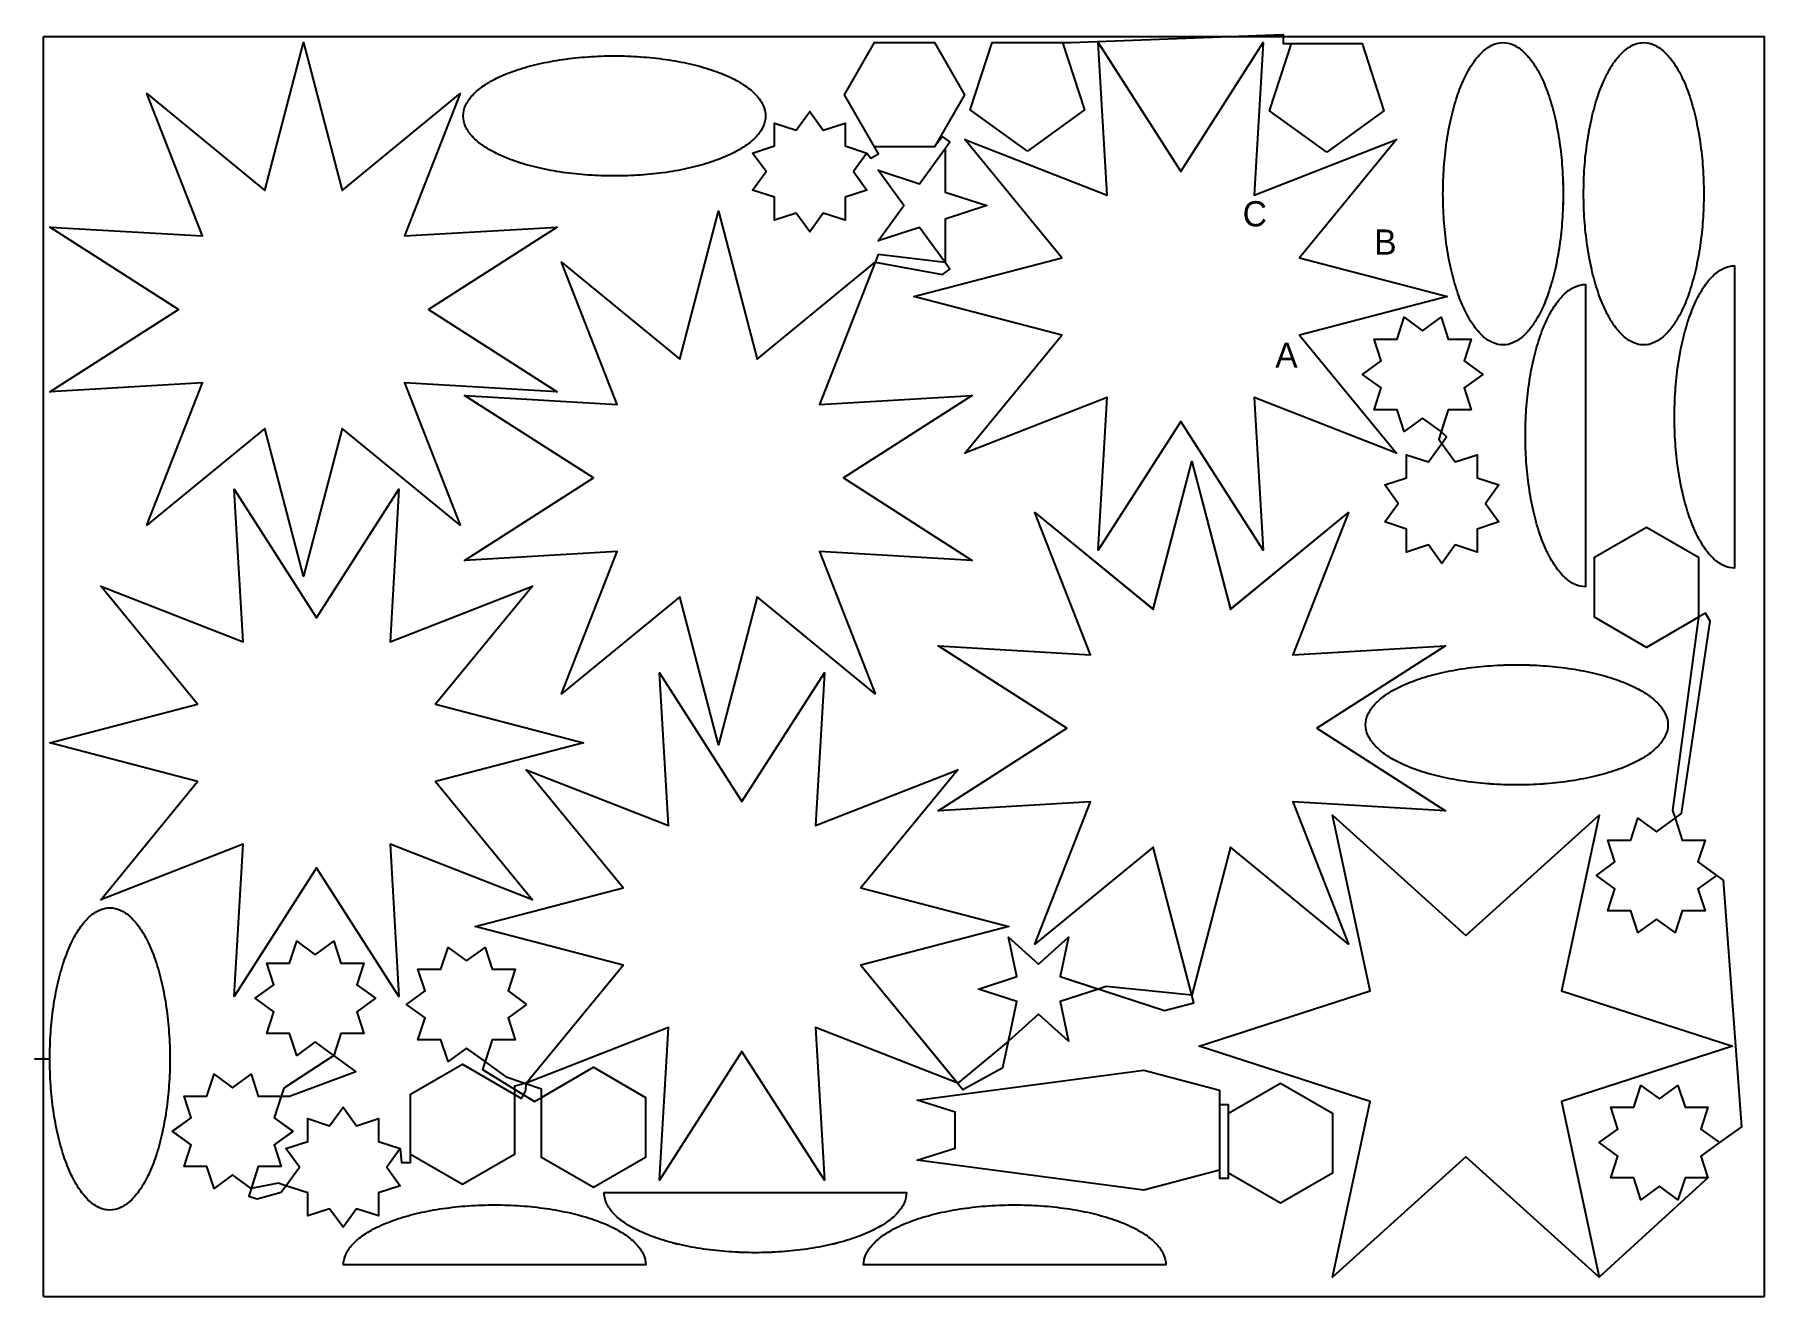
# Model space of a CAD drawing. Extents: x -15 to 2800, y 0 to 2053.
import ezdxf

# ---------------------------------------------------------------- set-up
doc = ezdxf.new("R2010")
doc.units = 0
doc.header["$LTSCALE"] = 41
doc.styles.get("Standard").update_dxf_attribs({"font": 'txt', "height": 1})

msp = doc.modelspace()

# ---------------------------------------------------------------- linework, layer by layer
at = {"layer": 'BORDER_D0_T132.1_RK1_A0_W0_EM1'}
for points in [[(835.71, 1471.76), (587.42, 1486.34), (678.01, 1254.71), (485.71, 1412.44), (422.85, 1171.8), (360, 1412.44), (167.7, 1254.71), (258.29, 1486.34), (10, 1471.76), (219.44, 1605.9), (10, 1740.04), (258.29, 1725.46), (167.7, 1957.09), (360, 1799.36), (422.85, 2040), (485.71, 1799.36), (678.01, 1957.09), (587.42, 1725.46), (835.71, 1740.04), (626.27, 1605.9), (835.71, 1471.76)], [(795.29, 645.43), (563.66, 736.03), (578.24, 487.74), (444.1, 697.18), (309.96, 487.74), (324.54, 736.03), (92.91, 645.43), (250.64, 837.73), (10, 900.59), (250.64, 963.45), (92.91, 1155.75), (324.54, 1065.16), (309.96, 1313.44), (444.1, 1104), (578.24, 1313.44), (563.66, 1065.16), (795.29, 1155.75), (637.56, 963.45), (878.2, 900.59), (637.56, 837.73), (795.29, 645.43)]]:
    msp.add_lwpolyline(points, close=True, dxfattribs=at)
for points in [[(1339.57, 1799.97), (1304.07, 1788.44), (1304.07, 1751.1), (1268.56, 1762.64), (1246.62, 1732.44), (1224.67, 1762.64), (1189.17, 1751.1), (1189.17, 1788.44), (1153.66, 1799.97), (1175.6, 1830.18), (1153.66, 1860.38), (1189.17, 1871.92), (1189.17, 1909.25), (1224.67, 1897.71), (1246.62, 1927.92), (1268.56, 1897.71), (1304.07, 1909.25), (1304.07, 1871.92), (1339.57, 1860.38), (1345.94, 1851.9), (1358.67, 1859.25), (1352.06, 1870.71), (1303.19, 1955.35), (1352.06, 2040), (1449.8, 2040), (1498.67, 1955.35), (1449.8, 1870.71)], [(2201.4, 1371.99), (1969.77, 1462.58), (1984.35, 1214.29), (1850.21, 1423.73), (1716.06, 1214.29), (1730.65, 1462.58), (1499.02, 1371.99), (1656.75, 1564.29), (1416.11, 1627.15), (1656.75, 1690), (1499.02, 1882.3), (1730.65, 1791.71), (1716.06, 2040), (1850.21, 1830.56), (1984.35, 2040), (1969.77, 1791.71), (2201.4, 1882.3), (2043.67, 1690), (2284.31, 1627.15)], [(1600.68, 1863.19), (1507.72, 1930.72), (1543.22, 2040), (1671.35, 2040), (2017.08, 2053.11), (2017.08, 2038.41), (2145.22, 2038.41), (2180.72, 1929.13), (2087.76, 1861.59)], [(1658.13, 2040), (1693.63, 1930.72), (1600.68, 1863.19)], [(2087.76, 1861.59), (1994.81, 1929.13), (2030.31, 2038.41)], [(1510.8, 1197.55), (1262.51, 1212.13), (1353.11, 980.5), (1160.81, 1138.23), (1097.95, 897.59), (1035.09, 1138.23), (842.79, 980.5), (933.39, 1212.13), (685.09, 1197.55), (894.54, 1331.69), (685.09, 1465.83), (933.39, 1451.25), (842.79, 1682.88), (1035.09, 1525.15), (1097.95, 1765.79), (1160.81, 1525.15), (1353.11, 1682.88), (1462.85, 1662.7), (1474.74, 1671.34), (1466.96, 1682.04), (1425.22, 1739.49), (1357.69, 1717.55), (1399.43, 1775), (1357.69, 1832.45), (1425.22, 1810.51), (1466.96, 1867.96), (1474.74, 1878.66), (1462.85, 1887.3), (1449.8, 1870.71), (1352.06, 1870.71)], [(1466.96, 1867.96), (1466.96, 1796.94), (1534.5, 1775), (1466.96, 1753.06), (1466.96, 1682.04), (1357.93, 1695.2), (1353.11, 1682.88), (1262.51, 1451.25), (1510.8, 1465.83), (1301.36, 1331.69), (1510.8, 1197.55)], [(1339.57, 1860.38), (1317.63, 1830.18), (1339.57, 1799.97)], [(2284.31, 1627.15), (2043.67, 1564.29), (2201.4, 1371.99)], [(2368.07, 1320.49), (2346.13, 1290.29), (2368.07, 1260.09), (2332.57, 1248.55), (2332.57, 1211.22), (2297.06, 1222.75), (2275.12, 1192.55), (2253.18, 1222.75), (2217.67, 1211.22), (2217.67, 1248.55), (2182.16, 1260.09), (2204.11, 1290.29), (2182.16, 1320.49), (2217.67, 1332.03), (2217.67, 1369.36), (2253.18, 1357.83), (2275.12, 1388.03), (2282.9, 1398.73), (2274.13, 1407.18), (2243.93, 1429.12), (2213.73, 1407.18), (2202.19, 1442.68), (2164.86, 1442.68), (2176.39, 1478.19), (2146.19, 1500.13), (2176.39, 1522.08), (2164.86, 1557.58), (2202.19, 1557.58), (2213.73, 1593.09)], [(2213.73, 1593.09), (2243.93, 1571.14), (2274.13, 1593.09), (2285.67, 1557.58), (2323, 1557.58), (2311.47, 1522.08), (2341.67, 1500.13), (2311.47, 1478.19), (2323, 1442.68), (2285.67, 1442.68), (2270.04, 1394.59), (2275.12, 1388.03), (2297.06, 1357.83), (2332.57, 1369.36), (2332.57, 1332.03), (2368.07, 1320.49)], [(521.11, 542.45), (509.58, 506.94), (539.78, 485), (509.58, 463.06), (521.11, 427.55), (483.78, 427.55), (472.24, 392.04), (390.69, 338.62), (386.6, 326.04), (375.07, 290.53), (405.27, 268.58), (375.07, 246.64), (386.6, 211.13), (349.27, 211.13), (333.65, 163.05), (347.63, 158.5), (386.56, 169.36), (394.33, 180.06), (416.28, 210.26), (394.33, 240.47), (429.84, 252), (429.84, 289.34), (465.34, 277.8), (487.29, 308), (509.23, 277.8), (544.74, 289.34), (544.74, 252), (580.24, 240.47), (582.05, 217.9), (596.75, 217.9), (596.75, 328.87), (681.4, 377.74), (777.5, 322.26), (784.85, 334.99), (785.05, 346.74), (942.79, 539.04), (702.15, 601.9), (942.79, 664.76), (785.05, 857.06), (1016.68, 766.47), (1002.1, 1014.76), (1136.24, 805.32), (1270.39, 1014.76), (1255.81, 766.47), (1487.44, 857.06), (1329.7, 664.76), (1570.34, 601.9), (1329.7, 539.04), (1495.83, 336.52), (1560.67, 372.23), (1569.89, 415.36), (1583.66, 479.73), (1521.02, 500), (1583.66, 520.27), (1569.89, 584.65), (1618.76, 540.53), (1667.63, 584.65), (1653.86, 520.27), (1824.11, 465.18), (1871.59, 477.59), (1868.25, 490.39), (1805.39, 731.03), (1613.09, 573.29), (1703.68, 804.92), (1455.39, 790.34), (1664.83, 924.49), (1455.39, 1058.63), (1703.68, 1044.05), (1613.09, 1275.68), (1805.39, 1117.94), (1868.25, 1358.59), (1931.1, 1117.94), (2123.4, 1275.68), (2032.81, 1044.05), (2281.1, 1058.63), (2071.66, 924.49), (2281.1, 790.34)], [(2608.15, 1251.54), (2692.8, 1202.67), (2692.8, 1104.93), (2650.48, 790.54), (2654.57, 777.96), (2666.11, 742.45), (2703.44, 742.45), (2691.91, 706.94), (2732.81, 677.22), (2762.48, 276.16), (2726.8, 250.24), (2696.6, 228.29), (2708.14, 192.79), (2531.25, 31.07), (2314.2, 226.99), (2097.15, 31.07), (2158.3, 317), (1880.1, 407.01), (2158.3, 497.02), (2097.15, 782.95), (2314.2, 587.03), (2531.25, 782.95), (2470.09, 497.02), (2748.3, 407.01), (2470.09, 317), (2531.25, 31.07)], [(2722.11, 685), (2691.91, 663.06), (2703.44, 627.55), (2666.11, 627.55), (2654.57, 592.04), (2624.37, 613.99), (2594.17, 592.04), (2582.63, 627.55), (2545.29, 627.55), (2556.83, 663.06), (2526.63, 685), (2556.83, 706.94), (2545.29, 742.45), (2582.63, 742.45), (2594.17, 777.96), (2624.37, 756.01), (2654.57, 777.96), (2665.27, 785.73), (2711.6, 1098.82), (2704.26, 1111.55), (2692.8, 1104.93), (2608.15, 1056.06), (2523.51, 1104.93), (2523.51, 1202.67), (2608.15, 1251.54)], [(2281.1, 790.34), (2032.81, 804.92), (2123.4, 573.29), (1931.1, 731.03), (1868.25, 490.39), (1729.09, 504.07), (1716.5, 500), (1653.86, 479.73), (1667.63, 415.36), (1618.76, 459.47), (1569.89, 415.36), (1487.44, 346.74), (1255.81, 437.34), (1270.39, 189.05), (1136.24, 398.49), (1002.1, 189.05), (1016.68, 437.34), (785.05, 346.74), (766.04, 342.1), (766.04, 231.13), (681.4, 182.26), (596.75, 231.13)], [(580.24, 240.47), (558.3, 210.26), (580.24, 180.06), (544.74, 168.52), (544.74, 131.19), (509.23, 142.73), (487.29, 112.52), (465.34, 142.73), (429.84, 131.19), (429.84, 168.52), (394.33, 180.06), (381.75, 184.15), (337.73, 175.63), (307.53, 197.57), (277.33, 175.63), (265.79, 211.13), (228.46, 211.13), (239.99, 246.64), (209.79, 268.58), (239.99, 290.53), (228.46, 326.04), (265.79, 326.04), (277.33, 361.54), (307.53, 339.6), (337.73, 361.54), (349.27, 326.04), (399.83, 326.04), (507.92, 366.12), (472.24, 392.04), (442.04, 413.99), (411.83, 392.04), (400.3, 427.55), (362.96, 427.55), (374.5, 463.06), (344.3, 485), (374.5, 506.94), (362.96, 542.45), (400.3, 542.45), (411.83, 577.96), (442.04, 556.01), (472.24, 577.96), (483.78, 542.45), (521.11, 542.45)], [(979.6, 226.13), (894.95, 177.26), (810.31, 226.13), (810.31, 337.1), (754.1, 356.12), (718.43, 382.04), (688.22, 403.99), (658.02, 382.04), (646.48, 417.55), (609.15, 417.55), (620.69, 453.06), (590.48, 475), (620.69, 496.94), (609.15, 532.45), (646.48, 532.45), (658.02, 567.96), (688.22, 546.01), (718.43, 567.96), (729.96, 532.45), (767.3, 532.45), (755.76, 496.94), (785.96, 475)], [(785.96, 475), (755.76, 453.06), (767.3, 417.55), (729.96, 417.55), (718.43, 382.04), (714.34, 369.46), (798.85, 317.26), (810.31, 323.87), (894.95, 372.74), (979.6, 323.87), (979.6, 226.13)], [(1421.56, 221.76), (1483.04, 241.3), (1483.04, 299.95), (1421.56, 319.5), (1790.47, 368.37), (1913.44, 335.79), (1913.44, 192.24), (1928.14, 192.24), (1928.19, 298.22), (2012.84, 347.09), (2097.48, 298.22), (2097.48, 200.48)], [(2708.14, 192.79), (2670.8, 192.79), (2659.27, 157.28), (2629.06, 179.23), (2598.86, 157.28), (2587.32, 192.79), (2549.99, 192.79), (2561.53, 228.29), (2531.32, 250.24), (2561.53, 272.18), (2549.99, 307.69), (2587.32, 307.69), (2598.86, 343.19), (2629.06, 321.25), (2659.27, 343.19), (2670.8, 307.69), (2708.14, 307.69), (2696.6, 272.18), (2726.8, 250.24)], [(2097.48, 200.48), (2012.84, 151.61), (1928.19, 200.48), (1928.19, 311.45), (1913.49, 311.45), (1913.44, 205.47), (1790.47, 172.89), (1421.56, 221.76)]]:
    msp.add_lwpolyline(points, dxfattribs=at)
for points in [[(2408.18, 1562.95, -0.081333), (2391.73, 1551.86, -0.10658), (2374.75, 1548.12, -0.106578), (2357.78, 1551.86, -0.081333), (2341.33, 1562.95, -0.056346), (2325.89, 1581.07, -0.039879), (2311.93, 1605.66, -0.02994), (2299.88, 1635.97, -0.023968), (2290.11, 1671.09, -0.020393), (2282.91, 1709.94, -0.01836), (2278.5, 1751.35, -0.017435), (2277.01, 1794.06, -0.017435), (2278.5, 1836.77, -0.01836), (2282.91, 1878.18, -0.020393), (2290.11, 1917.03, -0.023968), (2299.88, 1952.15, -0.02994), (2311.93, 1982.46, -0.039878), (2325.89, 2007.05, -0.056346), (2341.33, 2025.17, -0.081333), (2357.78, 2036.26, -0.106579), (2374.75, 2040, -0.10658), (2391.73, 2036.26, -0.081333), (2408.18, 2025.17, -0.056346), (2423.63, 2007.05, -0.039878), (2437.58, 1982.46, -0.02994), (2449.63, 1952.15, -0.023968), (2459.4, 1917.03, -0.020393), (2466.6, 1878.18, -0.01836), (2471.01, 1836.77, -0.017435), (2472.5, 1794.06, -0.017435), (2471.01, 1751.35, -0.01836), (2466.6, 1709.94, -0.020393), (2459.4, 1671.09, -0.023968), (2449.63, 1635.97, -0.029939), (2437.58, 1605.66, -0.039879), (2423.63, 1581.07, -0.056346), (2408.18, 1562.95)], [(2505.83, 1794.06, -0.017435), (2507.32, 1836.77, -0.01836), (2511.73, 1878.18, -0.020393), (2518.93, 1917.03, -0.023968), (2528.7, 1952.15, -0.02994), (2540.75, 1982.46, -0.039878), (2554.7, 2007.05, -0.056347), (2570.14, 2025.17, -0.081333), (2586.6, 2036.26, -0.106579), (2603.57, 2040, -0.106579), (2620.54, 2036.26, -0.081333), (2637, 2025.17, -0.056346), (2652.44, 2007.05, -0.039878), (2666.4, 1982.46, -0.02994), (2678.45, 1952.15, -0.023968), (2688.22, 1917.03, -0.020393), (2695.42, 1878.18, -0.01836), (2699.83, 1836.77, -0.017435), (2701.31, 1794.06, -0.017435), (2699.83, 1751.35, -0.01836), (2695.42, 1709.94, -0.020393), (2688.22, 1671.09, -0.023968), (2678.45, 1635.97, -0.02994), (2666.4, 1605.66, -0.039879), (2652.44, 1581.07, -0.056346), (2637, 1562.95, -0.081333), (2620.54, 1551.86, -0.106578), (2603.57, 1548.12, -0.106578), (2586.6, 1551.86, -0.081333), (2570.14, 1562.95, -0.056347), (2554.7, 1581.07, -0.039878), (2540.75, 1605.66, -0.02994), (2528.7, 1635.97, -0.023968), (2518.93, 1671.09, -0.020393), (2511.73, 1709.94, -0.01836), (2507.32, 1751.35, -0.017435), (2505.83, 1794.06)], [(1174.62, 1920.78, -0.10658), (1170.89, 1903.81, -0.081332), (1159.79, 1887.35, -0.056346), (1141.67, 1871.91, -0.039878), (1117.08, 1857.95, -0.02994), (1086.77, 1845.91, -0.023968), (1051.65, 1836.14, -0.020393), (1012.8, 1828.94, -0.01836), (971.39, 1824.53, -0.017435), (928.68, 1823.04, -0.017435), (885.98, 1824.53, -0.01836), (844.57, 1828.94, -0.020393), (805.71, 1836.14, -0.023968), (770.6, 1845.91, -0.02994), (740.28, 1857.95, -0.039878), (715.69, 1871.91, -0.056346), (697.58, 1887.35, -0.081333), (686.48, 1903.81, -0.10658), (682.74, 1920.78, -0.10658), (686.48, 1937.75, -0.081333), (697.58, 1954.21, -0.056346), (715.69, 1969.65, -0.039878), (740.28, 1983.61, -0.02994), (770.6, 1995.65, -0.023968), (805.71, 2005.43, -0.020393), (844.57, 2012.63, -0.01836), (885.98, 2017.04, -0.017435), (928.68, 2018.52, -0.017435), (971.39, 2017.04, -0.01836), (1012.8, 2012.63, -0.020393), (1051.65, 2005.43, -0.023968), (1086.77, 1995.65, -0.02994), (1117.08, 1983.61, -0.039878), (1141.67, 1969.65, -0.056347), (1159.79, 1954.21, -0.081332), (1170.89, 1937.75, -0.10658), (1174.62, 1920.78)], [(2676.53, 1589.01, -0.02994), (2688.57, 1619.33, -0.039878), (2702.53, 1643.92, -0.056346), (2717.97, 1662.04, -0.081333), (2734.43, 1673.13, -0.106579), (2751.4, 1676.87), (2751.4, 1184.99, -0.106579), (2734.43, 1188.72, -0.081333), (2717.97, 1199.82, -0.056346), (2702.53, 1217.94, -0.039878), (2688.57, 1242.53, -0.02994), (2676.53, 1272.84, -0.023968), (2666.75, 1307.96, -0.020393), (2659.55, 1346.81, -0.01836), (2655.14, 1388.22, -0.017435), (2653.66, 1430.93, -0.017435), (2655.14, 1473.63, -0.01836), (2659.55, 1515.04, -0.020393), (2666.75, 1553.9, -0.023968), (2676.53, 1589.01)], [(2508.81, 1154.74, -0.10658), (2491.84, 1158.47, -0.081333), (2475.38, 1169.57, -0.056346), (2459.94, 1187.69, -0.039878), (2445.98, 1212.28, -0.02994), (2433.94, 1242.59, -0.023968), (2424.16, 1277.71, -0.020393), (2416.96, 1316.56, -0.01836), (2412.55, 1357.97, -0.017435), (2411.07, 1400.68, -0.017435), (2412.55, 1443.39, -0.01836), (2416.96, 1484.79, -0.020393), (2424.16, 1523.65, -0.023968), (2433.94, 1558.77, -0.02994), (2445.98, 1589.08, -0.039878), (2459.94, 1613.67, -0.056346), (2475.38, 1631.79, -0.081333), (2491.84, 1642.88, -0.10658), (2508.81, 1646.62), (2508.81, 1154.74)], [(2166, 896.57, -0.081333), (2154.9, 913.03, -0.106579), (2151.17, 930, -0.106579), (2154.9, 946.97, -0.081333), (2166, 963.43, -0.056346), (2184.11, 978.87, -0.039879), (2208.7, 992.83, -0.02994), (2239.02, 1004.87, -0.023968), (2274.14, 1014.65, -0.020393), (2312.99, 1021.85, -0.01836), (2354.4, 1026.26, -0.017435), (2397.1, 1027.74, -0.017435), (2439.81, 1026.26, -0.01836), (2481.22, 1021.85, -0.020393), (2520.07, 1014.65, -0.023968), (2555.19, 1004.87, -0.02994), (2585.51, 992.83, -0.039878), (2610.09, 978.87, -0.056346), (2628.21, 963.43, -0.081333), (2639.31, 946.97, -0.106579), (2643.04, 930, -0.106579), (2639.31, 913.03, -0.081333), (2628.21, 896.57, -0.056346), (2610.09, 881.13, -0.039878), (2585.51, 867.17, -0.02994), (2555.19, 855.13, -0.023968), (2520.07, 845.35, -0.020393), (2481.22, 838.15, -0.01836), (2439.81, 833.74, -0.017435), (2397.1, 832.26, -0.017435), (2354.4, 833.74, -0.01836), (2312.99, 838.15, -0.020393), (2274.14, 845.35, -0.023968), (2239.02, 855.13, -0.02994), (2208.7, 867.17, -0.039879), (2184.11, 881.13, -0.056346), (2166, 896.57)], [(776.48, 147.38, -0.01836), (817.89, 142.98, -0.020393), (856.75, 135.77, -0.023968), (891.86, 126, -0.02994), (922.18, 113.96, -0.039878), (946.77, 100, -0.056346), (964.88, 84.56, -0.081333), (975.98, 68.1, -0.106579), (979.72, 51.13), (487.84, 51.13, -0.106579), (491.57, 68.1, -0.081333), (502.67, 84.56, -0.056346), (520.79, 100, -0.039878), (545.38, 113.96, -0.02994), (575.69, 126, -0.023968), (610.81, 135.77, -0.020393), (649.66, 142.98, -0.01836), (691.07, 147.38, -0.017435), (733.78, 148.87, -0.017435), (776.48, 147.38)], [(999.86, 94, -0.02994), (969.55, 106.04, -0.039878), (944.96, 120, -0.056346), (926.84, 135.44, -0.081333), (915.75, 151.9, -0.106579), (912.01, 168.87), (1403.89, 168.87, -0.106579), (1400.16, 151.9, -0.081333), (1389.06, 135.44, -0.056346), (1370.94, 120, -0.039878), (1346.35, 106.04, -0.02994), (1316.04, 94, -0.023968), (1280.92, 84.22, -0.020393), (1242.07, 77.02, -0.01836), (1200.66, 72.61, -0.017435), (1157.95, 71.13, -0.017435), (1115.24, 72.61, -0.01836), (1073.84, 77.02, -0.020393), (1034.98, 84.22, -0.023968), (999.86, 94)], [(1793.21, 100, -0.056346), (1811.32, 84.56, -0.081333), (1822.42, 68.1, -0.106579), (1826.16, 51.13), (1334.28, 51.13, -0.106579), (1338.01, 68.1, -0.081333), (1349.11, 84.56, -0.056347), (1367.23, 100, -0.039878), (1391.82, 113.96, -0.02994), (1422.13, 126, -0.023968), (1457.25, 135.77, -0.020393), (1496.1, 142.98, -0.01836), (1537.51, 147.38, -0.017435), (1580.22, 148.87, -0.017435), (1622.92, 147.38, -0.01836), (1664.33, 142.98, -0.020393), (1703.19, 135.77, -0.023968), (1738.3, 126, -0.02994), (1768.62, 113.96, -0.039878), (1793.21, 100)]]:
    msp.add_lwpolyline(points, format="xyb", close=True, dxfattribs=at)
msp.add_lwpolyline([(-14.7, 386.42), (10, 386.42, -0.017435), (11.48, 429.12, -0.01836), (15.89, 470.53, -0.020393), (23.09, 509.39, -0.023968), (32.87, 544.5, -0.02994), (44.91, 574.82, -0.039878), (58.87, 599.41, -0.056347), (74.31, 617.53, -0.081333), (90.77, 628.62, -0.106579), (107.74, 632.36, -0.106579), (124.71, 628.62, -0.081333), (141.17, 617.53, -0.056347), (156.61, 599.41, -0.039878), (170.57, 574.82, -0.02994), (182.61, 544.5, -0.023968), (192.38, 509.39, -0.020393), (199.59, 470.53, -0.01836), (203.99, 429.12, -0.017435), (205.48, 386.42, -0.017435), (203.99, 343.71, -0.01836), (199.59, 302.3, -0.020393), (192.38, 263.45, -0.023968), (182.61, 228.33, -0.02994), (170.57, 198.02, -0.039878), (156.61, 173.43, -0.056346), (141.17, 155.31, -0.081333), (124.71, 144.21, -0.106579), (107.74, 140.48, -0.106579), (90.77, 144.21, -0.081333), (74.31, 155.31, -0.056346), (58.87, 173.43, -0.039878), (44.91, 198.02, -0.02994), (32.87, 228.33, -0.023968), (23.09, 263.45, -0.020393), (15.89, 302.3, -0.01836), (11.48, 343.71, -0.017435), (10, 386.42)], format="xyb", dxfattribs=at)
at = {"layer": 'BORDER_D0_T132_RK1_A0_W0_EM1_RI1_ID0002'}
for points in [[(422.85, 1171.8), (359.99, 1412.44), (167.69, 1254.71), (258.28, 1486.34), (9.99, 1471.76), (219.43, 1605.9), (9.99, 1740.03), (258.28, 1725.46), (167.69, 1957.09), (359.99, 1799.36), (422.85, 2040), (485.7, 1799.36), (678.01, 1957.09), (587.41, 1725.46), (835.71, 1740.03), (626.27, 1605.9), (835.71, 1471.76), (587.41, 1486.34), (678.01, 1254.71), (485.7, 1412.44), (422.85, 1171.8)], [(2284.31, 1627.14), (2043.67, 1564.29), (2201.4, 1371.99), (1969.77, 1462.58), (1984.35, 1214.29), (1850.21, 1423.73), (1716.07, 1214.29), (1730.65, 1462.58), (1499.02, 1371.99), (1656.75, 1564.29), (1416.11, 1627.14), (1656.75, 1690), (1499.02, 1882.3), (1730.65, 1791.71), (1716.07, 2040), (1850.21, 1830.56), (1984.35, 2040), (1969.77, 1791.71), (2201.4, 1882.3), (2043.67, 1690), (2284.31, 1627.14)], [(1097.95, 897.59), (1035.09, 1138.23), (842.79, 980.5), (933.38, 1212.13), (685.09, 1197.55), (894.53, 1331.69), (685.09, 1465.82), (933.38, 1451.25), (842.79, 1682.88), (1035.09, 1525.15), (1097.95, 1765.79), (1160.8, 1525.15), (1353.11, 1682.88), (1262.51, 1451.25), (1510.81, 1465.82), (1301.37, 1331.69), (1510.81, 1197.55), (1262.51, 1212.13), (1353.11, 980.5), (1160.8, 1138.23), (1097.95, 897.59)], [(1868.26, 1358.59), (1931.11, 1117.95), (2123.41, 1275.67), (2032.82, 1044.04), (2281.11, 1058.62), (2071.67, 924.49), (2281.11, 790.34), (2032.82, 804.93), (2123.41, 573.3), (1931.11, 731.03), (1868.26, 490.39), (1805.4, 731.03), (1613.1, 573.3), (1703.69, 804.93), (1455.39, 790.34), (1664.83, 924.49), (1455.39, 1058.62), (1703.69, 1044.04), (1613.1, 1275.67), (1805.4, 1117.95), (1868.26, 1358.59)], [(878.2, 900.59), (637.56, 837.74), (795.29, 645.44), (563.66, 736.03), (578.24, 487.74), (444.1, 697.18), (309.96, 487.74), (324.54, 736.03), (92.91, 645.44), (250.64, 837.74), (10, 900.59), (250.64, 963.45), (92.91, 1155.75), (324.54, 1065.16), (309.96, 1313.45), (444.1, 1104.01), (578.24, 1313.45), (563.66, 1065.16), (795.29, 1155.75), (637.56, 963.45), (878.2, 900.59)], [(702.15, 601.91), (942.79, 664.76), (785.06, 857.06), (1016.69, 766.47), (1002.11, 1014.76), (1136.25, 805.32), (1270.39, 1014.76), (1255.81, 766.47), (1487.44, 857.06), (1329.71, 664.76), (1570.35, 601.91), (1329.71, 539.05), (1487.44, 346.75), (1255.81, 437.34), (1270.39, 189.05), (1136.25, 398.49), (1002.11, 189.05), (1016.69, 437.34), (785.06, 346.75), (942.79, 539.05), (702.15, 601.91)]]:
    msp.add_lwpolyline(points, close=True, dxfattribs=at)
at = {"layer": 'BORDER_D0_T132_RK1_A0_W0_EM1_RI1_ID0006'}
for points in [[(1246.62, 1732.44), (1224.67, 1762.64), (1189.17, 1751.11), (1189.17, 1788.44), (1153.66, 1799.97), (1175.6, 1830.18), (1153.66, 1860.37), (1189.17, 1871.92), (1189.17, 1909.24), (1224.67, 1897.71), (1246.62, 1927.92), (1268.56, 1897.71), (1304.08, 1909.24), (1304.08, 1871.92), (1339.58, 1860.37), (1317.64, 1830.18), (1339.58, 1799.97), (1304.08, 1788.44), (1304.08, 1751.11), (1268.56, 1762.64), (1246.62, 1732.44)], [(2341.67, 1500.14), (2311.47, 1478.19), (2323, 1442.69), (2285.67, 1442.69), (2274.13, 1407.18), (2243.93, 1429.12), (2213.73, 1407.18), (2202.19, 1442.69), (2164.86, 1442.69), (2176.39, 1478.19), (2146.19, 1500.14), (2176.39, 1522.08), (2164.86, 1557.59), (2202.19, 1557.59), (2213.73, 1593.09), (2243.93, 1571.15), (2274.13, 1593.09), (2285.67, 1557.59), (2323, 1557.59), (2311.47, 1522.08), (2341.67, 1500.14)], [(2275.12, 1192.55), (2253.17, 1222.75), (2217.67, 1211.22), (2217.67, 1248.55), (2182.16, 1260.08), (2204.1, 1290.29), (2182.16, 1320.48), (2217.67, 1332.03), (2217.67, 1369.35), (2253.17, 1357.82), (2275.12, 1388.03), (2297.06, 1357.82), (2332.58, 1369.35), (2332.58, 1332.03), (2368.08, 1320.48), (2346.14, 1290.29), (2368.08, 1260.08), (2332.58, 1248.55), (2332.58, 1211.22), (2297.06, 1222.75), (2275.12, 1192.55)], [(2722.11, 685.01), (2691.91, 663.06), (2703.44, 627.56), (2666.11, 627.56), (2654.57, 592.05), (2624.37, 613.99), (2594.17, 592.05), (2582.63, 627.56), (2545.3, 627.56), (2556.83, 663.06), (2526.63, 685.01), (2556.83, 706.95), (2545.3, 742.46), (2582.63, 742.46), (2594.17, 777.96), (2624.37, 756.02), (2654.57, 777.96), (2666.11, 742.46), (2703.44, 742.46), (2691.91, 706.95), (2722.11, 685.01)], [(539.78, 485.01), (509.58, 463.06), (521.11, 427.56), (483.78, 427.56), (472.24, 392.05), (442.04, 413.99), (411.84, 392.05), (400.3, 427.56), (362.97, 427.56), (374.5, 463.06), (344.3, 485.01), (374.5, 506.95), (362.97, 542.46), (400.3, 542.46), (411.84, 577.96), (442.04, 556.02), (472.24, 577.96), (483.78, 542.46), (521.11, 542.46), (509.58, 506.95), (539.78, 485.01)], [(785.96, 475.01), (755.76, 453.06), (767.29, 417.56), (729.96, 417.56), (718.42, 382.05), (688.22, 403.99), (658.02, 382.05), (646.48, 417.56), (609.15, 417.56), (620.68, 453.06), (590.48, 475.01), (620.68, 496.95), (609.15, 532.46), (646.48, 532.46), (658.02, 567.96), (688.22, 546.02), (718.42, 567.96), (729.96, 532.46), (767.29, 532.46), (755.76, 496.95), (785.96, 475.01)], [(405.27, 268.59), (375.07, 246.64), (386.6, 211.14), (349.27, 211.14), (337.73, 175.63), (307.53, 197.57), (277.33, 175.63), (265.79, 211.14), (228.46, 211.14), (239.99, 246.64), (209.79, 268.59), (239.99, 290.53), (228.46, 326.04), (265.79, 326.04), (277.33, 361.54), (307.53, 339.6), (337.73, 361.54), (349.27, 326.04), (386.6, 326.04), (375.07, 290.53), (405.27, 268.59)], [(2726.8, 250.24), (2696.6, 228.29), (2708.13, 192.79), (2670.8, 192.79), (2659.26, 157.28), (2629.06, 179.22), (2598.86, 157.28), (2587.32, 192.79), (2549.99, 192.79), (2561.52, 228.29), (2531.32, 250.24), (2561.52, 272.18), (2549.99, 307.69), (2587.32, 307.69), (2598.86, 343.19), (2629.06, 321.25), (2659.26, 343.19), (2670.8, 307.69), (2708.13, 307.69), (2696.6, 272.18), (2726.8, 250.24)], [(487.29, 308.01), (509.23, 277.8), (544.73, 289.33), (544.73, 252.01), (580.25, 240.47), (558.31, 210.27), (580.25, 180.07), (544.73, 168.53), (544.73, 131.2), (509.23, 142.73), (487.29, 112.53), (465.34, 142.73), (429.83, 131.2), (429.83, 168.53), (394.33, 180.07), (416.27, 210.27), (394.33, 240.47), (429.83, 252.01), (429.83, 289.33), (465.34, 277.8), (487.29, 308.01)]]:
    msp.add_lwpolyline(points, close=True, dxfattribs=at)
at = {"layer": 'BORDER_D0_T132_RK1_A0_W0_EM1_RI1_ID0007'}
msp.add_lwpolyline([(1534.5, 1775), (1466.97, 1753.05), (1466.97, 1682.04), (1425.23, 1739.49), (1357.69, 1717.55), (1399.43, 1775), (1357.69, 1832.45), (1425.23, 1810.5), (1466.97, 1867.95), (1466.97, 1796.94), (1534.5, 1775)], close=True, dxfattribs=at)
at = {"layer": 'BORDER_D0_T132_RK1_A0_W0_EM1_RI1_ID0009'}
msp.add_lwpolyline([(1716.5, 499.99), (1653.86, 479.73), (1667.63, 415.35), (1618.76, 459.46), (1569.89, 415.35), (1583.66, 479.73), (1521.02, 499.99), (1583.66, 520.26), (1569.89, 584.64), (1618.76, 540.53), (1667.63, 584.64), (1653.86, 520.26), (1716.5, 499.99)], close=True, dxfattribs=at)
at = {"layer": 'BORDER_D0_T132_RK1_A0_W0_EM1_RI1_ID0010'}
msp.add_lwpolyline([(2748.3, 407.01), (2470.1, 317), (2531.25, 31.07), (2314.2, 227), (2097.15, 31.07), (2158.3, 317), (1880.1, 407.01), (2158.3, 497.02), (2097.15, 782.95), (2314.2, 587.03), (2531.25, 782.95), (2470.1, 497.02), (2748.3, 407.01)], close=True, dxfattribs=at)
at = {"layer": 'BORDER_D0_T132_RK1_A0_W0_EM1_RI1_ID0015'}
msp.add_lwpolyline([(1913.44, 270.63), (1913.44, 205.47), (1790.47, 172.89), (1421.56, 221.76), (1483.05, 241.31), (1483.05, 299.95), (1421.56, 319.5), (1790.47, 368.37), (1913.44, 335.79), (1913.44, 270.63)], close=True, dxfattribs=at)
at = {"layer": 'BORDER_D0_T132_RK1_A0_W0_EM1_RI1_ID0018'}
for points in [[(2374.75, 2040, -0.106572), (2391.72, 2036.26, -0.081329), (2408.18, 2025.17, -0.056348), (2423.62, 2007.05, -0.039882), (2437.58, 1982.46, -0.029934), (2449.62, 1952.15, -0.02397), (2459.39, 1917.03, -0.020392), (2466.6, 1878.18, -0.01836), (2471, 1836.77, -0.017437), (2472.49, 1794.06, -0.017437), (2471, 1751.35, -0.01836), (2466.6, 1709.94, -0.020392), (2459.39, 1671.09, -0.02397), (2449.62, 1635.97, -0.029934), (2437.58, 1605.66, -0.039882), (2423.62, 1581.07, -0.056349), (2408.18, 1562.95, -0.081329), (2391.72, 1551.86, -0.106572), (2374.75, 1548.12, -0.106572), (2357.78, 1551.86, -0.081329), (2341.32, 1562.95, -0.056348), (2325.88, 1581.07, -0.039883), (2311.92, 1605.66, -0.029934), (2299.88, 1635.97, -0.02397), (2290.11, 1671.09, -0.020392), (2282.9, 1709.94, -0.01836), (2278.5, 1751.35, -0.017437), (2277.01, 1794.06, -0.017436), (2278.5, 1836.77, -0.01836), (2282.9, 1878.18, -0.020392), (2290.11, 1917.03, -0.02397), (2299.88, 1952.15, -0.029934), (2311.92, 1982.46, -0.039883), (2325.88, 2007.05, -0.056348), (2341.32, 2025.17, -0.081329), (2357.78, 2036.26, -0.106572), (2374.75, 2040)], [(2603.57, 2040, -0.106572), (2620.54, 2036.26, -0.081329), (2637, 2025.17, -0.056349), (2652.44, 2007.05, -0.039882), (2666.4, 1982.46, -0.029934), (2678.44, 1952.15, -0.02397), (2688.21, 1917.03, -0.020392), (2695.42, 1878.18, -0.01836), (2699.82, 1836.77, -0.017437), (2701.31, 1794.06, -0.017437), (2699.82, 1751.35, -0.01836), (2695.42, 1709.94, -0.020392), (2688.21, 1671.09, -0.02397), (2678.44, 1635.97, -0.029934), (2666.4, 1605.66, -0.039882), (2652.44, 1581.07, -0.056349), (2637, 1562.95, -0.081329), (2620.54, 1551.86, -0.106572), (2603.57, 1548.12, -0.106572), (2586.6, 1551.86, -0.081329), (2570.14, 1562.95, -0.056348), (2554.7, 1581.07, -0.039883), (2540.74, 1605.66, -0.029934), (2528.7, 1635.97, -0.02397), (2518.93, 1671.09, -0.020392), (2511.72, 1709.94, -0.01836), (2507.32, 1751.35, -0.017437), (2505.83, 1794.06, -0.017436), (2507.32, 1836.77, -0.01836), (2511.72, 1878.18, -0.020392), (2518.93, 1917.03, -0.02397), (2528.7, 1952.15, -0.029934), (2540.74, 1982.46, -0.039883), (2554.7, 2007.05, -0.056348), (2570.14, 2025.17, -0.081329), (2586.6, 2036.26, -0.106572), (2603.57, 2040)], [(1174.62, 1920.78, -0.106573), (1170.88, 1903.81, -0.081329), (1159.79, 1887.35, -0.056349), (1141.67, 1871.91, -0.039882), (1117.08, 1857.95, -0.029934), (1086.77, 1845.91, -0.02397), (1051.65, 1836.14, -0.020392), (1012.8, 1828.93, -0.01836), (971.39, 1824.53, -0.017437), (928.68, 1823.04, -0.017437), (885.97, 1824.53, -0.01836), (844.56, 1828.93, -0.020392), (805.71, 1836.14, -0.02397), (770.59, 1845.91, -0.029934), (740.28, 1857.95, -0.039882), (715.69, 1871.91, -0.056349), (697.57, 1887.35, -0.081329), (686.48, 1903.81, -0.106573), (682.74, 1920.78, -0.106572), (686.48, 1937.75, -0.081329), (697.57, 1954.21, -0.056348), (715.69, 1969.65, -0.039882), (740.28, 1983.61, -0.029934), (770.59, 1995.65, -0.02397), (805.71, 2005.42, -0.020392), (844.56, 2012.63, -0.01836), (885.97, 2017.03, -0.017437), (928.68, 2018.52, -0.017437), (971.39, 2017.03, -0.01836), (1012.8, 2012.63, -0.020392), (1051.65, 2005.42, -0.02397), (1086.77, 1995.65, -0.029934), (1117.08, 1983.61, -0.039882), (1141.67, 1969.65, -0.056348), (1159.79, 1954.21, -0.081329), (1170.88, 1937.75, -0.106572), (1174.62, 1920.78)], [(2643.04, 930, -0.106571), (2639.3, 913.03, -0.081329), (2628.21, 896.57, -0.056349), (2610.09, 881.13, -0.039882), (2585.5, 867.17, -0.029934), (2555.19, 855.13, -0.02397), (2520.07, 845.36, -0.020392), (2481.22, 838.15, -0.01836), (2439.81, 833.75, -0.017437), (2397.1, 832.26, -0.017437), (2354.39, 833.75, -0.01836), (2312.98, 838.15, -0.020392), (2274.13, 845.36, -0.02397), (2239.01, 855.13, -0.029934), (2208.7, 867.17, -0.039882), (2184.11, 881.13, -0.056348), (2165.99, 896.57, -0.081329), (2154.9, 913.03, -0.106571), (2151.16, 930, -0.106571), (2154.9, 946.97, -0.081329), (2165.99, 963.43, -0.056348), (2184.11, 978.87, -0.039882), (2208.7, 992.83, -0.029934), (2239.01, 1004.87, -0.02397), (2274.13, 1014.64, -0.020392), (2312.98, 1021.85, -0.01836), (2354.39, 1026.25, -0.017437), (2397.1, 1027.74, -0.017437), (2439.81, 1026.25, -0.01836), (2481.22, 1021.85, -0.020392), (2520.07, 1014.64, -0.02397), (2555.19, 1004.87, -0.029934), (2585.5, 992.83, -0.039882), (2610.09, 978.87, -0.056349), (2628.21, 963.43, -0.081329), (2639.3, 946.97, -0.106571), (2643.04, 930)], [(107.74, 632.36, -0.106572), (124.71, 628.62, -0.081329), (141.17, 617.53, -0.056349), (156.61, 599.41, -0.039882), (170.57, 574.82, -0.029934), (182.61, 544.51, -0.02397), (192.38, 509.39, -0.020392), (199.59, 470.54, -0.01836), (203.99, 429.13, -0.017437), (205.48, 386.42, -0.017437), (203.99, 343.71, -0.01836), (199.59, 302.3, -0.020392), (192.38, 263.45, -0.02397), (182.61, 228.33, -0.029934), (170.57, 198.02, -0.039882), (156.61, 173.43, -0.056348), (141.17, 155.31, -0.081329), (124.71, 144.22, -0.106572), (107.74, 140.48, -0.106572), (90.77, 144.22, -0.081329), (74.31, 155.31, -0.056349), (58.87, 173.43, -0.039882), (44.91, 198.02, -0.029934), (32.87, 228.33, -0.02397), (23.1, 263.45, -0.020392), (15.89, 302.3, -0.01836), (11.49, 343.71, -0.017436), (10, 386.42, -0.017437), (11.49, 429.13, -0.01836), (15.89, 470.54, -0.020392), (23.1, 509.39, -0.02397), (32.87, 544.51, -0.029934), (44.91, 574.82, -0.039882), (58.87, 599.41, -0.056349), (74.31, 617.53, -0.081329), (90.77, 628.62, -0.106572), (107.74, 632.36)]]:
    msp.add_lwpolyline(points, format="xyb", close=True, dxfattribs=at)
at = {"layer": 'BORDER_D0_T132_RK1_A0_W0_EM1_RI1_ID0020'}
for points in [[(2751.4, 1430.93), (2751.4, 1184.99, -0.106572), (2734.43, 1188.73, -0.081329), (2717.97, 1199.82, -0.056348), (2702.53, 1217.94, -0.039883), (2688.57, 1242.53, -0.029934), (2676.53, 1272.84, -0.02397), (2666.76, 1307.96, -0.020392), (2659.55, 1346.81, -0.01836), (2655.15, 1388.22, -0.017436), (2653.66, 1430.93, -0.017437), (2655.15, 1473.64, -0.01836), (2659.55, 1515.05, -0.020392), (2666.76, 1553.9, -0.02397), (2676.53, 1589.02, -0.029934), (2688.57, 1619.33, -0.039883), (2702.53, 1643.92, -0.056349), (2717.97, 1662.04, -0.081329), (2734.43, 1673.13, -0.106572), (2751.4, 1676.87), (2751.4, 1430.93)], [(2508.81, 1400.68), (2508.81, 1154.74, -0.106572), (2491.84, 1158.48, -0.081329), (2475.38, 1169.57, -0.056348), (2459.94, 1187.69, -0.039883), (2445.98, 1212.28, -0.029934), (2433.94, 1242.59, -0.02397), (2424.17, 1277.71, -0.020392), (2416.96, 1316.56, -0.01836), (2412.56, 1357.97, -0.017436), (2411.07, 1400.68, -0.017437), (2412.56, 1443.39, -0.01836), (2416.96, 1484.8, -0.020392), (2424.17, 1523.65, -0.02397), (2433.94, 1558.77, -0.029934), (2445.98, 1589.08, -0.039883), (2459.94, 1613.67, -0.056349), (2475.38, 1631.79, -0.081329), (2491.84, 1642.88, -0.106572), (2508.81, 1646.62), (2508.81, 1400.68)], [(733.78, 51.13), (487.84, 51.13, -0.106572), (491.58, 68.1, -0.081329), (502.67, 84.56, -0.056348), (520.79, 100, -0.039882), (545.38, 113.96, -0.029934), (575.69, 126, -0.02397), (610.81, 135.77, -0.020392), (649.66, 142.98, -0.01836), (691.07, 147.38, -0.017437), (733.78, 148.87, -0.017437), (776.49, 147.38, -0.01836), (817.9, 142.98, -0.020392), (856.75, 135.77, -0.02397), (891.87, 126, -0.029934), (922.18, 113.96, -0.039882), (946.77, 100, -0.056349), (964.89, 84.56, -0.081329), (975.98, 68.1, -0.106572), (979.72, 51.13), (733.78, 51.13)], [(1157.95, 168.87), (1403.89, 168.87, -0.106572), (1400.15, 151.9, -0.081329), (1389.06, 135.44, -0.056349), (1370.94, 120, -0.039882), (1346.35, 106.04, -0.029934), (1316.04, 94, -0.02397), (1280.92, 84.23, -0.020392), (1242.07, 77.02, -0.01836), (1200.66, 72.62, -0.017437), (1157.95, 71.13, -0.017437), (1115.24, 72.62, -0.01836), (1073.83, 77.02, -0.020392), (1034.98, 84.23, -0.02397), (999.86, 94, -0.029934), (969.55, 106.04, -0.039882), (944.96, 120, -0.056349), (926.84, 135.44, -0.081329), (915.75, 151.9, -0.106572), (912.01, 168.87), (1157.95, 168.87)], [(1580.22, 51.13), (1334.28, 51.13, -0.106572), (1338.02, 68.1, -0.081329), (1349.11, 84.56, -0.056348), (1367.23, 100, -0.039882), (1391.82, 113.96, -0.029934), (1422.13, 126, -0.02397), (1457.25, 135.77, -0.020392), (1496.1, 142.98, -0.01836), (1537.51, 147.38, -0.017437), (1580.22, 148.87, -0.017437), (1622.93, 147.38, -0.01836), (1664.34, 142.98, -0.020392), (1703.19, 135.77, -0.02397), (1738.31, 126, -0.029934), (1768.62, 113.96, -0.039882), (1793.21, 100, -0.056349), (1811.33, 84.56, -0.081329), (1822.42, 68.1, -0.106572), (1826.16, 51.13), (1580.22, 51.13)]]:
    msp.add_lwpolyline(points, format="xyb", close=True, dxfattribs=at)
at = {"layer": 'BORDER_D0_T132_RK1_A0_W0_EM1_RI1_ID0023'}
for points in [[(1498.67, 1955.35), (1449.8, 1870.71), (1352.06, 1870.71), (1303.19, 1955.35), (1352.06, 2040), (1449.8, 2040), (1498.67, 1955.35)], [(2608.15, 1056.06), (2523.51, 1104.93), (2523.51, 1202.67), (2608.15, 1251.54), (2692.79, 1202.67), (2692.79, 1104.93), (2608.15, 1056.06)], [(681.4, 182.25), (596.76, 231.12), (596.76, 328.86), (681.4, 377.73), (766.04, 328.86), (766.04, 231.12), (681.4, 182.25)], [(894.95, 177.25), (810.31, 226.12), (810.31, 323.86), (894.95, 372.73), (979.59, 323.86), (979.59, 226.12), (894.95, 177.25)], [(2012.84, 151.6), (1928.2, 200.47), (1928.2, 298.21), (2012.84, 347.08), (2097.48, 298.21), (2097.48, 200.47), (2012.84, 151.6)]]:
    msp.add_lwpolyline(points, close=True, dxfattribs=at)
at = {"layer": 'BORDER_D0_T132_RK1_A0_W0_EM1_RI1_ID0025'}
for points in [[(1600.68, 1863.19), (1507.72, 1930.72), (1543.23, 2040), (1658.13, 2040), (1693.63, 1930.72), (1600.68, 1863.19)], [(2087.77, 1861.6), (1994.81, 1929.13), (2030.32, 2038.41), (2145.22, 2038.41), (2180.72, 1929.13), (2087.77, 1861.6)]]:
    msp.add_lwpolyline(points, close=True, dxfattribs=at)
at = {"layer": 'FRAME_Z18', "linetype": 'CONTINUOUS'}
for p, q in [((0, 2050), (2800, 2050)), ((0, 0), (0, 2050)), ((2800, 0), (2800, 2050)), ((0, 0), (2800, 0))]:
    msp.add_line(p, q, dxfattribs=at)

# ---------------------------------------------------------------- texts
at = {"layer": 'TEXT'}
for s, p in [('C', (1951.02, 1741.06, 18)), ('B', (2165.02, 1695.06, 18)), ('A', (2004.02, 1511.06, 18))]:
    msp.add_text(s, height=41, dxfattribs=at).set_placement(p)

doc.saveas('drawing.dxf')
